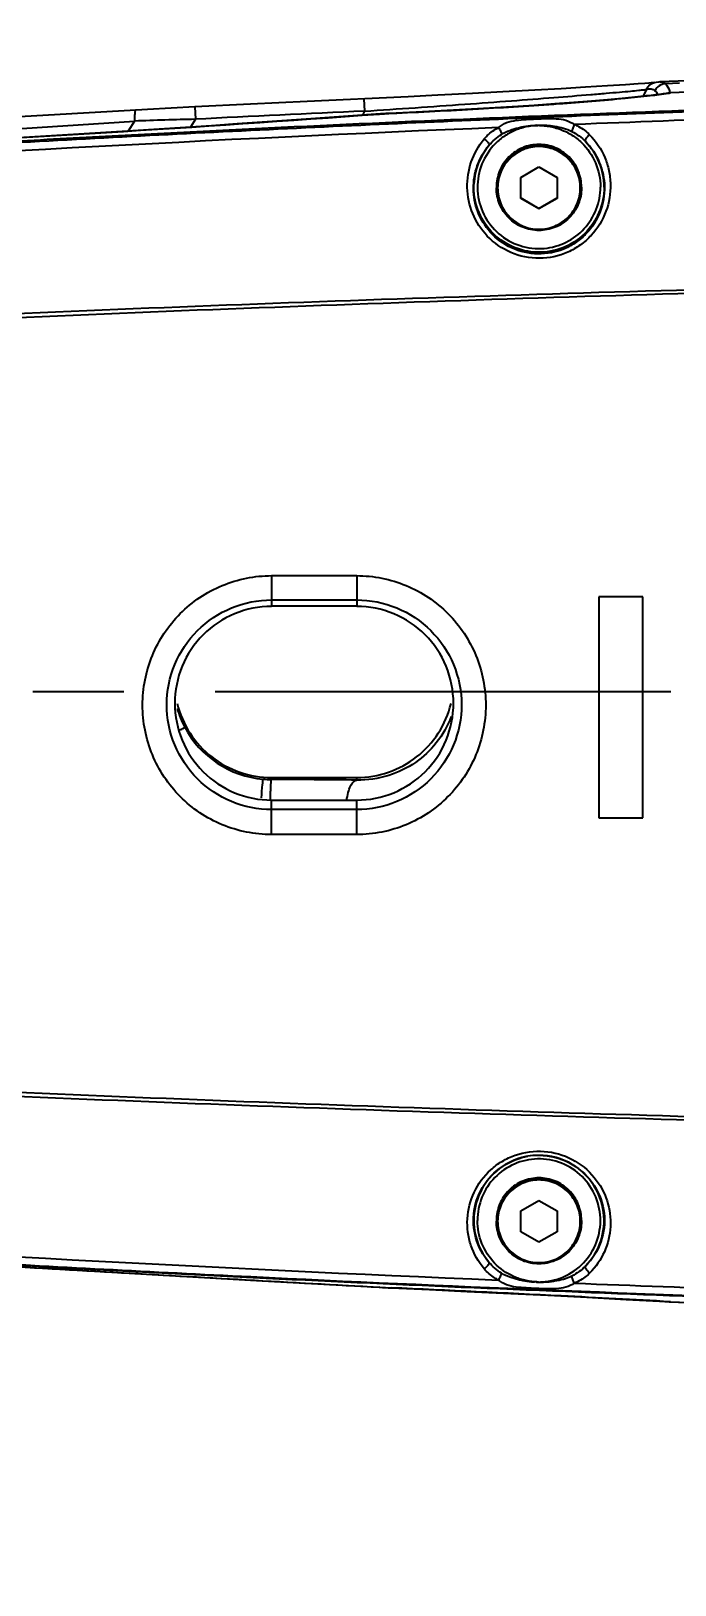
# Model space of a CAD drawing. Header units: millimetres. Extents: x 5828 to 6704, y 123 to 421.
# Drawn here: x 6380.31 to 6382.96, y 271.7 to 278.09 of the extents above; entities that cross this region are included whole.
import ezdxf

# ---------------------------------------------------------------- set-up
doc = ezdxf.new("R2010")
doc.units = ezdxf.units.MM
doc.linetypes.add('CENTER', pattern=[0.6, 0.375, -0.075, 0.075, -0.075])
for name, color, linetype in [('中心线', 7, 'Continuous'), ('外形图', 7, 'Continuous'), ('尺寸标注', 7, 'Continuous')]:
    doc.layers.add(name, color=color, linetype=linetype)
doc.styles.add('微软雅黑', font='msyh.ttc', dxfattribs={"height": 1.5})
doc.dimstyles.new('尺寸标注_1_20比例', dxfattribs={"dimtxt": 1.5, "dimasz": 1.25, "dimexe": 0.5, "dimexo": 0.4, "dimgap": 0.5, "dimtad": 1, "dimdec": 1, "dimlfac": 20, "dimdsep": 46, "dimtxsty": '微软雅黑', "dimcen": 0.09, "dimadec": 0, "dimazin": 0, "dimtp": 0.01, "dimtm": 0.01, "dimtfac": 1, "dimtdec": 1, "dimtofl": 0, "dimtmove": 0, "dimatfit": 3, "dimfxl": 1, "dimtolj": 1, "dimarcsym": 0})

# ---------------------------------------------------------------- blocks, each defined once
blk = doc.blocks.new('*D1082')
at = {"layer": 'Defpoints', "color": 0}
for p in [(6409.4545, 284.8229), (6409.4545, 280.4069), (6378.7066, 275.3693)]:
    blk.add_point(p, dxfattribs=at)
at = {"layer": '尺寸标注', "color": 0, "lineweight": -2}
for p, q in [((6378.7066, 275.7693), (6378.7066, 285.3229)), ((6409.4545, 280.8069), (6409.4545, 285.3229)), ((6379.9566, 284.8229), (6408.2045, 284.8229))]:
    blk.add_line(p, q, dxfattribs=at)
at = {"layer": '尺寸标注', "color": 0}
for points in [[(6379.9566, 285.0312), (6379.9566, 284.6146), (6378.7066, 284.8229)], [(6408.2045, 284.6146), (6408.2045, 285.0312), (6409.4545, 284.8229)]]:
    blk.add_solid(points, dxfattribs=at)
at = {"layer": '尺寸标注', "color": 0, "insert": (6394.0805, 286.0945), "char_height": 1.5, "attachment_point": 5, "style": '微软雅黑'}
blk.add_mtext('\\A1;\\A1;{\\fAlibaba PuHuiTi 3.0 55 Regular|b0|i0|c134|p18;615}', dxfattribs=at)
blk = doc.blocks.new('*D1086')
at = {"layer": 'Defpoints', "color": 0}
for p in [(6374.8045, 277.1443), (6410.7045, 221.4555), (6410.7045, 217.572)]:
    blk.add_point(p, dxfattribs=at)
at = {"layer": '尺寸标注', "color": 0, "lineweight": -2}
for p, q in [((6374.8045, 276.7443), (6374.8045, 217.072)), ((6410.7045, 221.0555), (6410.7045, 217.072)), ((6376.0545, 217.572), (6409.4545, 217.572))]:
    blk.add_line(p, q, dxfattribs=at)
at = {"layer": '尺寸标注', "color": 0}
for points in [[(6376.0545, 217.7803), (6376.0545, 217.3636), (6374.8045, 217.572)], [(6409.4545, 217.3636), (6409.4545, 217.7803), (6410.7045, 217.572)]]:
    blk.add_solid(points, dxfattribs=at)
at = {"layer": '尺寸标注', "color": 0, "insert": (6392.7545, 218.8436), "char_height": 1.5, "attachment_point": 5, "style": '微软雅黑'}
blk.add_mtext('\\A1;\\A1;{\\fAlibaba PuHuiTi 3.0 55 Regular|b0|i0|c134|p18;718}', dxfattribs=at)

msp = doc.modelspace()

# ---------------------------------------------------------------- linework, layer by layer
at = {"layer": '中心线', "linetype": 'CENTER', "ltscale": 5}
msp.add_line((6415.9466, 275.3693), (6373.1881, 275.3693), dxfattribs=at)
at = {"layer": '外形图', "linetype": 'ByBlock'}
for p, q in [((6383.0162, 277.8812), (6382.902, 277.877)), ((6381.8667, 277.8163), (6381.4506, 277.797)), ((6381.9882, 277.8222), (6381.8667, 277.8163)), ((6382.1314, 277.8294), (6381.9882, 277.8222)), ((6382.2559, 277.8359), (6382.1314, 277.8294)), ((6382.3881, 277.843), (6382.2559, 277.8359)), ((6382.4955, 277.849), (6382.3881, 277.843)), ((6382.5956, 277.8548), (6382.4955, 277.849)), ((6382.6861, 277.8603), (6382.5956, 277.8548)), ((6382.7612, 277.8651), (6382.6861, 277.8603)), ((6382.7995, 277.8143), (6382.7467, 277.8091)), ((6382.8125, 277.8685), (6382.7612, 277.8651)), ((6382.8399, 277.8705), (6382.8125, 277.8685)), ((6382.8466, 277.8466), (6382.8328, 277.8178)), ((6382.8567, 277.8718), (6382.8399, 277.8705)), ((6382.8667, 277.8726), (6382.8567, 277.8718)), ((6382.8724, 277.8731), (6382.8667, 277.8726)), ((6382.8754, 277.8734), (6382.8724, 277.8731)), ((6382.8778, 277.8736), (6382.8754, 277.8734)), ((6382.8796, 277.8738), (6382.8778, 277.8736)), ((6382.8821, 277.8741), (6382.8796, 277.8738)), ((6382.9823, 277.8715), (6382.9251, 277.8694)), ((6382.9433, 277.8318), (6382.9458, 277.8322)), ((6380.7939, 277.7641), (6379.4866, 277.6896)), ((6380.8913, 277.7694), (6380.7939, 277.7641)), ((6380.9884, 277.7744), (6380.8913, 277.7694)), ((6380.9884, 277.7744), (6380.9909, 277.7236)), ((6381.6868, 277.757), (6381.6787, 277.7401)), ((6381.6845, 277.8078), (6381.6868, 277.757)), ((6381.8991, 277.7528), (6381.7896, 277.7476)), ((6382.0018, 277.7579), (6381.8991, 277.7528)), ((6382.1025, 277.7634), (6382.0018, 277.7579)), ((6382.2005, 277.769), (6382.1025, 277.7634)), ((6382.2947, 277.7748), (6382.2005, 277.769)), ((6382.3845, 277.7807), (6382.2947, 277.7748)), ((6382.4692, 277.7865), (6382.3845, 277.7807)), ((6382.5481, 277.7924), (6382.4692, 277.7865)), ((6382.6208, 277.7981), (6382.5481, 277.7924)), ((6382.6871, 277.8037), (6382.6208, 277.7981)), ((6382.7467, 277.8091), (6382.6871, 277.8037)), ((6379.4983, 277.6333), (6380.7406, 277.7162)), ((6380.7406, 277.7162), (6380.7148, 277.675)), ((6380.9909, 277.7236), (6380.9707, 277.6913)), ((6381.7528, 277.7455), (6381.5621, 277.7316)), ((6381.7468, 277.7451), (6381.7482, 277.7451)), ((6381.7468, 277.745), (6381.7482, 277.7451)), ((6381.7597, 277.7459), (6381.7528, 277.7455)), ((6381.7743, 277.7468), (6381.7597, 277.7459)), ((6381.7896, 277.7476), (6381.7743, 277.7468)), ((6382.33, 277.4842), (6382.4045, 277.5272)), ((6382.4045, 277.5272), (6382.479, 277.4842)), ((6382.2295, 277.4447), (6382.2295, 277.4413)), ((6382.33, 277.3982), (6382.33, 277.4842)), ((6382.479, 277.4842), (6382.479, 277.3982)), ((6382.5795, 277.4447), (6382.5795, 277.4413)), ((6382.33, 277.4), (6382.4045, 277.357)), ((6382.4045, 277.3552), (6382.33, 277.3982)), ((6382.4045, 277.357), (6382.479, 277.4)), ((6382.479, 277.3982), (6382.4045, 277.3552)), ((6382.4045, 277.3552), (6382.4045, 277.357)), ((6381.3045, 275.8468), (6381.3045, 275.7221)), ((6381.3045, 275.8468), (6381.6545, 275.8468)), ((6381.6545, 275.8468), (6381.6545, 275.7221)), ((6381.3045, 275.7469), (6381.6545, 275.7469)), ((6381.3045, 275.7221), (6381.6545, 275.7221)), ((6382.6509, 275.7599), (6382.6509, 274.8509)), ((6382.8314, 275.7599), (6382.6509, 275.7599)), ((6382.8314, 275.7597), (6382.6509, 275.7597)), ((6382.8314, 274.8509), (6382.8314, 275.7599)), ((6381.3045, 275.0085), (6381.3045, 275.0165)), ((6381.3045, 275.0165), (6381.6545, 275.0165)), ((6381.6545, 275.0061), (6381.6545, 275.0165)), ((6381.3045, 274.7821), (6381.3045, 274.9223)), ((6381.6545, 274.9223), (6381.3045, 274.9223)), ((6381.6545, 274.8851), (6381.3045, 274.8851)), ((6381.6545, 274.7821), (6381.6545, 274.9223)), ((6382.6509, 274.8509), (6382.8314, 274.8509)), ((6381.6545, 274.7821), (6381.3045, 274.7821)), ((6382.541, 273.4257), (6382.5413, 273.4255)), ((6382.33, 273.2348), (6382.4045, 273.2778)), ((6382.4045, 273.2778), (6382.479, 273.2348)), ((6382.33, 273.1489), (6382.33, 273.2348)), ((6382.479, 273.2348), (6382.479, 273.1489)), ((6382.2295, 273.1953), (6382.2295, 273.1919)), ((6382.33, 273.1506), (6382.4045, 273.1076)), ((6382.4045, 273.1059), (6382.33, 273.1489)), ((6382.4045, 273.1076), (6382.479, 273.1506)), ((6382.479, 273.1489), (6382.4045, 273.1059)), ((6382.5795, 273.1953), (6382.5795, 273.1919)), ((6382.4045, 273.1059), (6382.4045, 273.1076)), ((6380.0596, 273.0163), (6381.266, 272.9477)), ((6381.266, 272.9477), (6381.7482, 272.9207)), ((6381.7482, 272.9207), (6381.7477, 272.9207)), ((6381.7477, 272.9207), (6381.7482, 272.9207)), ((6381.7482, 272.9207), (6381.7967, 272.9183)), ((6381.7967, 272.9183), (6381.9543, 272.9111)), ((6381.9543, 272.9111), (6382.1098, 272.9038)), ((6382.1098, 272.9038), (6382.2585, 272.8967)), ((6382.2585, 272.8967), (6382.4411, 272.8876)), ((6382.4411, 272.8876), (6382.601, 272.8795)), ((6382.601, 272.8795), (6382.7637, 272.871)), ((6382.7637, 272.871), (6382.9006, 272.8636)), ((6382.9006, 272.8636), (6382.9446, 272.8611)), ((6382.9277, 272.8621), (6382.94, 272.8603)), ((6382.9432, 272.8612), (6382.94, 272.8603)), ((6382.9422, 272.8612), (6382.9432, 272.8612)), ((6382.9432, 272.8612), (6382.9446, 272.8611)), ((6382.9458, 272.8611), (6382.9446, 272.8611))]:
    msp.add_line(p, q, dxfattribs=at)
for points in [[(6382.902, 277.877), (6382.8959, 277.8765), (6382.8874, 277.8753), (6382.8788, 277.8734)], [(6382.9367, 277.8312), (6382.9285, 277.8299), (6382.9155, 277.8279), (6382.9007, 277.8259), (6382.884, 277.8237), (6382.8656, 277.8215), (6382.8453, 277.8192), (6382.8233, 277.8168), (6382.7995, 277.8143)], [(6381.4506, 277.797), (6381.2179, 277.7858), (6380.9884, 277.7744)], [(6381.5621, 277.7316), (6381.4655, 277.7248), (6381.3666, 277.7179), (6381.2655, 277.7109), (6381.1624, 277.704), (6381.0574, 277.697), (6380.9507, 277.69), (6380.8424, 277.6831), (6380.7329, 277.6761), (6380.6222, 277.6692), (6380.5107, 277.6624), (6380.3984, 277.6557), (6380.2857, 277.649), (6380.1727, 277.6424), (6380.0597, 277.636), (6379.9469, 277.6297), (6379.8344, 277.6235), (6379.7227, 277.6175), (6379.6117, 277.6116)], [(6382.94, 272.8603), (6383.8604, 272.8285), (6384.8393, 272.7999), (6385.8608, 272.7753), (6386.9252, 272.7546), (6388.0322, 272.7378), (6389.182, 272.7247)]]:
    msp.add_lwpolyline(points, dxfattribs=at)
for centre, radius, start, end in [((6382.8917, 277.8251), 0.05, 104.98573, 154.45732), ((6382.927, 277.8194), 0.05, 92.16521, 154.41394), ((6382.9449, 277.7817), 0.0501, 91.77456, 99.30854), ((6382.8008, 278.6987), 0.8786, 278.91772, 279.33351), ((6388.1206, 136.3169), 141.5863, 92.60448, 92.886427), ((6387.7962, 142.881), 134.9228, 92.360827, 93.852917), ((6374.2093, 381.1577), 103.6871, 272.926459, 274.168798), ((6382.0714, 236.977), 40.7609, 91.51905, 91.87107), ((6382.4046, 277.4444), 0.2679, 0.0007, 44.48075), ((6382.4044, 277.4444), 0.2679, 140.13829, 177.34889), ((6381.3089, 275.415), 0.4091, 196.18874, 207.91977), ((6381.3045, 275.4125), 0.404, 207.90995, 264.969), ((6381.3053, 275.4216), 0.4131, 264.96863, 269.89088), ((6381.2694, 245.4127), 29.5958, 89.25439, 89.93199), ((6382.4044, 273.1951), 0.2679, 120.84996, 219.8618), ((6382.4045, 273.1919), 0.2712, 59.64616, 120.51438), ((6382.4045, 273.1951), 0.268, 90.65766, 99.88177), ((6382.4045, 273.195), 0.268, 86.1644, 89.42285), ((6382.4046, 273.1951), 0.2679, 315.51926, 59.31106), ((6387.7993, 407.837), 135.0013, 266.148029, 267.63925), ((6381.9931, 277.3488), 4.4349, 266.83445, 267.46198)]:
    msp.add_arc(centre, radius, start, end, dxfattribs=at)
for points in [[(6390.3664, 277.9775), (6387.8916, 277.96), (6385.4164, 277.9243), (6382.9432, 277.8321)], [(6382.1988, 277.6162), (6382.2135, 277.6338), (6382.2315, 277.649), (6382.251, 277.6613)], [(6382.5398, 277.673), (6382.5603, 277.6624), (6382.5795, 277.6486), (6382.5957, 277.6322)], [(6382.267, 273.4251), (6382.295, 273.4418), (6382.3265, 273.4535), (6382.3585, 273.4591)], [(6382.4224, 273.4624), (6382.4637, 273.4597), (6382.5054, 273.4468), (6382.541, 273.4257)], [(6382.251, 272.9785), (6382.2315, 272.9907), (6382.2135, 273.0058), (6382.1988, 273.0234)], [(6382.5957, 273.0073), (6382.5795, 272.991), (6382.5603, 272.9773), (6382.5398, 272.9668)], [(6382.9446, 272.8611), (6385.4173, 272.7689), (6387.892, 272.7332), (6390.3664, 272.7158)]]:
    msp.add_open_spline(points, degree=3, dxfattribs=at)
for points, knots in [([(6388.9515, 277.8902), (6388.3799, 277.8842), (6387.2366, 277.8696), (6385.8077, 277.8421), (6384.6647, 277.8132), (6383.8076, 277.7877), (6382.9506, 277.7581), (6382.0937, 277.7239), (6381.3799, 277.6913), (6380.8089, 277.6627), (6380.3807, 277.6398), (6379.9527, 277.6156), (6379.5247, 277.59), (6379.1681, 277.5672), (6378.8829, 277.5486), (6378.6691, 277.5334), (6378.455, 277.5205), (6378.2431, 277.4857), (6378.0356, 277.4309), (6377.8344, 277.3562), (6377.6413, 277.2623), (6377.3975, 277.1129), (6377.1216, 276.8829), (6376.8503, 276.5482), (6376.582, 276.0426), (6376.4387, 275.3268), (6376.5791, 274.6104), (6376.8454, 274.1037), (6377.1153, 273.7679), (6377.3903, 273.5367), (6377.6335, 273.3864), (6377.8261, 273.2917), (6378.027, 273.2162), (6378.2343, 273.1606), (6378.4461, 273.1248), (6378.6601, 273.1114), (6378.874, 273.0965), (6379.1592, 273.0778), (6379.5158, 273.055), (6379.9438, 273.0293), (6380.3718, 273.0051), (6380.8, 272.9822), (6381.3709, 272.9535), (6382.0848, 272.9209), (6382.9416, 272.8867), (6383.7986, 272.857), (6384.6558, 272.8314), (6385.7988, 272.8025), (6387.2277, 272.775), (6388.371, 272.7603), (6388.9426, 272.7543)], [0, 0, 0, 0, 0.062536, 0.125072, 0.15634, 0.187608, 0.218876, 0.250144, 0.281412, 0.297046, 0.31268, 0.328314, 0.343948, 0.359582, 0.367399, 0.375216, 0.383032, 0.390847, 0.398661, 0.406475, 0.414289, 0.422103, 0.437713, 0.453322, 0.46893, 0.5, 0.53107, 0.546679, 0.562288, 0.577897, 0.585711, 0.593525, 0.601339, 0.609153, 0.616968, 0.624784, 0.632601, 0.640418, 0.656052, 0.671686, 0.68732, 0.702954, 0.718588, 0.749856, 0.781124, 0.812392, 0.84366, 0.874928, 0.937464, 1, 1, 1, 1]), ([(6388.3979, 277.8791), (6388.1965, 277.8756), (6387.7934, 277.8702), (6386.9871, 277.8581), (6385.9791, 277.8395), (6384.7696, 277.8106), (6383.5604, 277.7742), (6382.3514, 277.7294), (6381.1428, 277.675), (6379.9348, 277.61), (6379.1298, 277.5595), (6378.7275, 277.5317)], [0, 0, 0, 0, 0.062464, 0.124966, 0.249971, 0.374976, 0.499981, 0.624986, 0.74999, 0.874995, 1, 1, 1, 1]), ([(6382.902, 277.877), (6382.9062, 277.8771), (6382.9146, 277.8762), (6382.922, 277.872), (6382.9251, 277.8694)], [0, 0, 0, 0, 0.512219, 1, 1, 1, 1]), ([(6381.6868, 277.757), (6381.7564, 277.7616), (6381.8938, 277.7709), (6382.0953, 277.7851), (6382.2856, 277.7991), (6382.4583, 277.8123), (6382.5883, 277.8227), (6382.6782, 277.8302), (6382.7328, 277.8349), (6382.7773, 277.839), (6382.811, 277.842), (6382.8327, 277.8448), (6382.8435, 277.8457), (6382.8466, 277.8466)], [0, 0, 0, 0, 0.179872, 0.355101, 0.520869, 0.671854, 0.801994, 0.857148, 0.904512, 0.943215, 0.972451, 0.991539, 1, 1, 1, 1]), ([(6381.7967, 277.7479), (6381.9163, 277.7533), (6382.1462, 277.765), (6382.467, 277.7855), (6382.7025, 277.8042), (6382.8527, 277.8195), (6382.9121, 277.8269), (6382.937, 277.8308)], [0, 0, 0, 0, 0.313996, 0.603955, 0.84307, 0.933843, 1, 1, 1, 1]), ([(6388.402, 277.8453), (6388.1582, 277.8411), (6387.6705, 277.8344), (6386.939, 277.823), (6386.2073, 277.8095), (6385.2318, 277.7883), (6384.0126, 277.7555), (6383.0375, 277.7213), (6382.55, 277.7019)], [0, 0, 0, 0, 0.124947, 0.249954, 0.374962, 0.49997, 0.749985, 1, 1, 1, 1]), ([(6382.8466, 277.8466), (6382.853, 277.8483), (6382.8656, 277.85), (6382.8775, 277.8447), (6382.8819, 277.841)], [0, 0, 0, 0, 0.535716, 1, 1, 1, 1]), ([(6382.8819, 277.841), (6382.883, 277.8401), (6382.8877, 277.8355), (6382.8911, 277.8299), (6382.8933, 277.8253)], [0, 0, 0, 0, 0.230604, 1, 1, 1, 1]), ([(6382.9251, 277.8694), (6382.9273, 277.8675), (6382.9368, 277.857), (6382.941, 277.843), (6382.9432, 277.8321)], [0, 0, 0, 0, 0.208183, 1, 1, 1, 1]), ([(6382.9432, 277.8321), (6382.9436, 277.8321), (6382.9448, 277.8321), (6382.9438, 277.832), (6382.9435, 277.8319), (6382.9433, 277.8318)], [0, 0, 0, 0, 0.505886, 0.719723, 1, 1, 1, 1]), ([(6380.7465, 277.7615), (6380.745, 277.7614), (6380.7426, 277.7558), (6380.7412, 277.7471), (6380.7402, 277.7326), (6380.7403, 277.7221), (6380.7406, 277.7162)], [0, 0, 0, 0, 0.097403, 0.310138, 0.6238, 1, 1, 1, 1]), ([(6381.7482, 277.7451), (6381.7521, 277.7453), (6381.7682, 277.7465), (6381.7844, 277.7473), (6381.7967, 277.7479)], [0, 0, 0, 0, 0.237428, 1, 1, 1, 1]), ([(6382.394, 277.6989), (6382.3898, 277.6987), (6382.3817, 277.696), (6382.369, 277.6955), (6382.3567, 277.6931), (6382.3402, 277.6897), (6382.3201, 277.6836), (6382.289, 277.6709), (6382.2528, 277.6492), (6382.203, 277.604), (6382.1591, 277.5301), (6382.1452, 277.4283), (6382.1719, 277.3291), (6382.235, 277.2479), (6382.3244, 277.1975), (6382.3928, 277.1898), (6382.4261, 277.1926)], [0, 0, 0, 0, 0.015705, 0.031411, 0.047117, 0.062821, 0.094222, 0.125621, 0.188345, 0.251068, 0.375887, 0.500702, 0.625517, 0.750338, 0.875167, 1, 1, 1, 1]), ([(6382.1791, 277.6426), (6382.1831, 277.6474), (6382.2004, 277.6658), (6382.2216, 277.6804), (6382.2384, 277.6893)], [0, 0, 0, 0, 0.247196, 1, 1, 1, 1]), ([(6382.2384, 277.6893), (6382.2481, 277.6979), (6382.2712, 277.7119), (6382.3108, 277.72), (6382.3516, 277.7232), (6382.3931, 277.725), (6382.4345, 277.7265), (6382.4754, 277.7267), (6382.5156, 277.7218), (6382.5397, 277.7097), (6382.55, 277.7019)], [0, 0, 0, 0, 0.120312, 0.243732, 0.371488, 0.500053, 0.628614, 0.756352, 0.879728, 1, 1, 1, 1]), ([(6382.2384, 277.6893), (6382.2415, 277.6845), (6382.2462, 277.6754), (6382.2501, 277.6658), (6382.251, 277.6613)], [0, 0, 0, 0, 0.553254, 1, 1, 1, 1]), ([(6382.251, 277.6613), (6382.2719, 277.6745), (6382.3019, 277.6852), (6382.3383, 277.6928), (6382.3537, 277.6955), (6382.3661, 277.6967), (6382.3753, 277.6981), (6382.3847, 277.6985), (6382.3909, 277.6973), (6382.394, 277.6974)], [0, 0, 0, 0, 0.498279, 0.62368, 0.74913, 0.811799, 0.874731, 0.937258, 1, 1, 1, 1]), ([(6382.394, 277.6974), (6382.3972, 277.6976), (6382.4032, 277.6993), (6382.4127, 277.6997), (6382.422, 277.699), (6382.4345, 277.6988), (6382.4501, 277.6974), (6382.4871, 277.6928), (6382.5178, 277.6845), (6382.5398, 277.673)], [0, 0, 0, 0, 0.062745, 0.125275, 0.188209, 0.250882, 0.376337, 0.501741, 1, 1, 1, 1]), ([(6382.394, 277.6989), (6382.3982, 277.6991), (6382.4067, 277.6974), (6382.4194, 277.6973), (6382.4321, 277.6963), (6382.449, 277.6939), (6382.4698, 277.6895), (6382.5022, 277.6791), (6382.5404, 277.6601), (6382.5941, 277.6182), (6382.6437, 277.5467), (6382.6575, 277.4785), (6382.6575, 277.4447)], [0, 0, 0, 0, 0.031363, 0.062735, 0.094095, 0.125474, 0.188191, 0.25091, 0.376188, 0.501465, 0.750738, 1, 1, 1, 1]), ([(6382.55, 277.7019), (6382.5474, 277.6969), (6382.5434, 277.6875), (6382.5403, 277.6776), (6382.5398, 277.673)], [0, 0, 0, 0, 0.553271, 1, 1, 1, 1]), ([(6382.55, 277.7019), (6382.556, 277.6994), (6382.5788, 277.6885), (6382.5999, 277.6735), (6382.6131, 277.66)], [0, 0, 0, 0, 0.25376, 1, 1, 1, 1]), ([(6382.1921, 277.2431), (6382.1667, 277.2699), (6382.1259, 277.3329), (6382.1033, 277.4417), (6382.1199, 277.5506), (6382.1561, 277.6149), (6382.1791, 277.6426)], [0, 0, 0, 0, 0.254865, 0.504336, 0.75119, 1, 1, 1, 1]), ([(6382.1791, 277.6426), (6382.1851, 277.6384), (6382.1927, 277.6313), (6382.199, 277.6222), (6382.1997, 277.6173), (6382.1988, 277.6162)], [0, 0, 0, 0, 0.640364, 0.870134, 1, 1, 1, 1]), ([(6382.6131, 277.66), (6382.6394, 277.6332), (6382.6714, 277.5848), (6382.6938, 277.5129), (6382.7027, 277.4377), (6382.6868, 277.3415), (6382.6352, 277.2573), (6382.5762, 277.2051), (6382.5068, 277.1651), (6382.4062, 277.1433), (6382.2862, 277.1677), (6382.2193, 277.2146), (6382.1921, 277.2431)], [0, 0, 0, 0, 0.121052, 0.181372, 0.241815, 0.363547, 0.488022, 0.551643, 0.61585, 0.744592, 0.873205, 1, 1, 1, 1]), ([(6382.5957, 277.6322), (6382.6199, 277.6077), (6382.6493, 277.5634), (6382.6698, 277.4974), (6382.6777, 277.4286), (6382.6624, 277.3402), (6382.6138, 277.2632), (6382.5585, 277.216), (6382.4935, 277.1801), (6382.3998, 277.1619), (6382.2893, 277.1872), (6382.2285, 277.2323), (6382.2043, 277.2594)], [0, 0, 0, 0, 0.120357, 0.180245, 0.240282, 0.361452, 0.485916, 0.549754, 0.614287, 0.74382, 0.87308, 1, 1, 1, 1]), ([(6382.6131, 277.66), (6382.6075, 277.6554), (6382.6006, 277.6477), (6382.595, 277.6381), (6382.5947, 277.6332), (6382.5957, 277.6322)], [0, 0, 0, 0, 0.640646, 0.87027, 1, 1, 1, 1]), ([(6382.2043, 277.2594), (6382.1823, 277.2839), (6382.1476, 277.341), (6382.1294, 277.4381), (6382.1456, 277.5347), (6382.1781, 277.5916), (6382.1988, 277.6162)], [0, 0, 0, 0, 0.255409, 0.504656, 0.751112, 1, 1, 1, 1]), ([(6382.4045, 277.6197), (6382.3817, 277.6197), (6382.3357, 277.6106), (6382.2775, 277.5716), (6382.2386, 277.5135), (6382.2295, 277.4675), (6382.2295, 277.4447)], [0, 0, 0, 0, 0.250018, 0.500025, 0.750018, 1, 1, 1, 1]), ([(6382.4045, 277.6163), (6382.3817, 277.6163), (6382.3357, 277.6072), (6382.2775, 277.5682), (6382.2386, 277.5101), (6382.2295, 277.464), (6382.2295, 277.4413)], [0, 0, 0, 0, 0.250018, 0.500025, 0.750018, 1, 1, 1, 1]), ([(6382.4045, 277.6112), (6382.3824, 277.6112), (6382.3377, 277.6023), (6382.2812, 277.5645), (6382.2433, 277.5079), (6382.2301, 277.4412), (6382.2433, 277.3745), (6382.2812, 277.3179), (6382.3377, 277.2801), (6382.3824, 277.2712), (6382.4045, 277.2712)], [0, 0, 0, 0, 0.125009, 0.250012, 0.375009, 0.5, 0.624991, 0.749988, 0.874991, 1, 1, 1, 1]), ([(6382.5795, 277.4447), (6382.5795, 277.4675), (6382.5704, 277.5135), (6382.5314, 277.5716), (6382.4733, 277.6106), (6382.4273, 277.6197), (6382.4045, 277.6197)], [0, 0, 0, 0, 0.249982, 0.499975, 0.749982, 1, 1, 1, 1]), ([(6382.5795, 277.4413), (6382.5795, 277.464), (6382.5704, 277.5101), (6382.5314, 277.5682), (6382.4733, 277.6072), (6382.4273, 277.6163), (6382.4045, 277.6163)], [0, 0, 0, 0, 0.249982, 0.499975, 0.749982, 1, 1, 1, 1]), ([(6382.4045, 277.2712), (6382.4266, 277.2712), (6382.4713, 277.2801), (6382.5278, 277.3179), (6382.5656, 277.3745), (6382.5789, 277.4412), (6382.5656, 277.5079), (6382.5278, 277.5645), (6382.4713, 277.6023), (6382.4266, 277.6112), (6382.4045, 277.6112)], [0, 0, 0, 0, 0.125009, 0.250012, 0.375009, 0.5, 0.624991, 0.749988, 0.874991, 1, 1, 1, 1]), ([(6382.6725, 277.4444), (6382.6725, 277.4091), (6382.6581, 277.3376), (6382.5968, 277.2477), (6382.5054, 277.1884), (6382.3981, 277.1694), (6382.2919, 277.1934), (6382.2033, 277.2568), (6382.1462, 277.3494), (6382.1351, 277.4215), (6382.1368, 277.4568)], [0, 0, 0, 0, 0.124991, 0.249988, 0.374992, 0.500001, 0.62501, 0.750013, 0.875009, 1, 1, 1, 1]), ([(6382.4045, 277.2663), (6382.3817, 277.2663), (6382.3357, 277.2754), (6382.2775, 277.3144), (6382.2386, 277.3725), (6382.2295, 277.4185), (6382.2295, 277.4413)], [0, 0, 0, 0, 0.250017, 0.500024, 0.750017, 1, 1, 1, 1]), ([(6382.5795, 277.4413), (6382.5795, 277.4185), (6382.5704, 277.3725), (6382.5314, 277.3144), (6382.4733, 277.2754), (6382.4273, 277.2663), (6382.4045, 277.2663)], [0, 0, 0, 0, 0.249983, 0.499976, 0.749983, 1, 1, 1, 1]), ([(6382.4261, 277.1926), (6382.4571, 277.1953), (6382.5188, 277.2124), (6382.5952, 277.2697), (6382.6457, 277.3507), (6382.6575, 277.4136), (6382.6575, 277.4447)], [0, 0, 0, 0, 0.250018, 0.500024, 0.750017, 1, 1, 1, 1]), ([(6380.2244, 276.9238), (6380.9054, 276.9529), (6382.2678, 277.0037), (6384.3122, 277.0583), (6386.0162, 277.086), (6387.3795, 277.0977), (6388.0612, 277.0996), (6388.402, 277.1007)], [0, 0, 0, 0, 0.25, 0.499999, 0.749999, 0.875, 1, 1, 1, 1]), ([(6380.2327, 276.9076), (6380.9131, 276.937), (6382.2741, 276.9888), (6383.9759, 277.0358), (6385.3377, 277.0624), (6386.3591, 277.0768), (6387.3805, 277.0858), (6388.0615, 277.0884), (6388.402, 277.0878)], [0, 0, 0, 0, 0.25, 0.499999, 0.624999, 0.75, 0.875, 1, 1, 1, 1]), ([(6380.7735, 275.3143), (6380.7735, 275.3835), (6380.801, 275.5233), (6380.919, 275.7003), (6381.0955, 275.819), (6381.2353, 275.8468), (6381.3045, 275.8468)], [0, 0, 0, 0, 0.249996, 0.500002, 0.750003, 1, 1, 1, 1]), ([(6381.6545, 275.8468), (6381.7236, 275.8468), (6381.8635, 275.819), (6382.04, 275.7003), (6382.1579, 275.5233), (6382.1855, 275.3835), (6382.1855, 275.3143)], [0, 0, 0, 0, 0.249997, 0.499997, 0.750003, 1, 1, 1, 1]), ([(6380.8731, 275.3159), (6380.8731, 275.372), (6380.8956, 275.4854), (6380.9917, 275.6286), (6381.135, 275.7245), (6381.2484, 275.7469), (6381.3045, 275.7469)], [0, 0, 0, 0, 0.24998, 0.499983, 0.749991, 1, 1, 1, 1]), ([(6381.3045, 275.7204), (6381.2527, 275.7204), (6381.148, 275.6996), (6381.0156, 275.6111), (6380.927, 275.4785), (6380.8959, 275.3222), (6380.927, 275.1659), (6381.0156, 275.0333), (6381.148, 274.9448), (6381.2527, 274.924), (6381.3045, 274.924)], [0, 0, 0, 0, 0.124974, 0.250042, 0.375013, 0.5, 0.624987, 0.749958, 0.875026, 1, 1, 1, 1]), ([(6381.6545, 275.7469), (6381.7106, 275.7469), (6381.824, 275.7245), (6381.9673, 275.6286), (6382.0634, 275.4854), (6382.0859, 275.372), (6382.0859, 275.3159)], [0, 0, 0, 0, 0.250009, 0.500017, 0.75002, 1, 1, 1, 1]), ([(6381.6545, 274.924), (6381.7063, 274.924), (6381.811, 274.9448), (6381.9434, 275.0333), (6382.0319, 275.1659), (6382.0631, 275.3222), (6382.0319, 275.4785), (6381.9434, 275.6111), (6381.811, 275.6996), (6381.7063, 275.7204), (6381.6545, 275.7204)], [0, 0, 0, 0, 0.124974, 0.250042, 0.375013, 0.5, 0.624987, 0.749958, 0.875026, 1, 1, 1, 1]), ([(6380.9162, 275.3204), (6380.9268, 275.2776), (6380.9625, 275.195), (6381.0534, 275.0957), (6381.1716, 275.0313), (6381.2604, 275.0165), (6381.3045, 275.0165)], [0, 0, 0, 0, 0.249984, 0.499978, 0.749985, 1, 1, 1, 1]), ([(6381.6545, 275.0165), (6381.6986, 275.0165), (6381.7874, 275.0313), (6381.9056, 275.0957), (6381.9965, 275.195), (6382.0322, 275.2776), (6382.0428, 275.3204)], [0, 0, 0, 0, 0.250015, 0.500022, 0.750016, 1, 1, 1, 1]), ([(6381.3045, 274.7821), (6381.2353, 274.7821), (6381.0955, 274.8098), (6380.919, 274.9285), (6380.801, 275.1054), (6380.7735, 275.2452), (6380.7735, 275.3143)], [0, 0, 0, 0, 0.250025, 0.50002, 0.749999, 1, 1, 1, 1]), ([(6381.3045, 274.8851), (6381.2484, 274.8851), (6381.135, 274.9075), (6380.9917, 275.0033), (6380.8956, 275.1465), (6380.8731, 275.2599), (6380.8731, 275.3159)], [0, 0, 0, 0, 0.250045, 0.500045, 0.750014, 1, 1, 1, 1]), ([(6382.0859, 275.3159), (6382.0859, 275.2599), (6382.0634, 275.1465), (6381.9673, 275.0033), (6381.8239, 274.9075), (6381.7106, 274.8851), (6381.6545, 274.8851)], [0, 0, 0, 0, 0.249986, 0.499955, 0.749955, 1, 1, 1, 1]), ([(6382.1855, 275.3143), (6382.1855, 275.2452), (6382.158, 275.1054), (6382.04, 274.9285), (6381.8635, 274.8098), (6381.7236, 274.7821), (6381.6545, 274.7821)], [0, 0, 0, 0, 0.25, 0.49998, 0.749974, 1, 1, 1, 1]), ([(6382.0428, 275.2673), (6382.0285, 275.2284), (6381.9881, 275.1569), (6381.8984, 275.0732), (6381.7852, 275.0177), (6381.6991, 275.0053), (6381.6545, 275.0061)], [0, 0, 0, 0, 0.250073, 0.485764, 0.730798, 1, 1, 1, 1]), ([(6380.927, 275.2114), (6380.9299, 275.213), (6380.9348, 275.2158), (6380.9413, 275.2193), (6380.945, 275.2219), (6380.9472, 275.2229), (6380.9475, 275.2235)], [0, 0, 0, 0, 0.414158, 0.722996, 0.919616, 1, 1, 1, 1]), ([(6381.2625, 274.9336), (6381.2641, 274.9518), (6381.266, 274.9773), (6381.2687, 275.0028), (6381.269, 275.0101)], [0, 0, 0, 0, 0.711887, 1, 1, 1, 1]), ([(6381.2997, 274.9251), (6381.2999, 274.9361), (6381.3002, 274.9518), (6381.3009, 274.9715), (6381.3015, 274.9836), (6381.3022, 274.9934), (6381.3028, 275.0009), (6381.3036, 275.0055), (6381.3039, 275.0081), (6381.3045, 275.0085)], [0, 0, 0, 0, 0.393452, 0.562528, 0.708005, 0.82666, 0.9159, 0.973879, 1, 1, 1, 1]), ([(6381.6134, 274.9223), (6381.6149, 274.9334), (6381.6187, 274.9538), (6381.6278, 274.98), (6381.6387, 274.9985), (6381.6496, 275.0056), (6381.6545, 275.0061)], [0, 0, 0, 0, 0.34546, 0.633601, 0.84934, 1, 1, 1, 1]), ([(6388.402, 273.5428), (6388.0615, 273.5422), (6387.3805, 273.5449), (6386.3591, 273.5538), (6385.3377, 273.5682), (6383.9759, 273.5947), (6382.2741, 273.6416), (6380.9131, 273.6933), (6380.2327, 273.7227)], [0, 0, 0, 0, 0.125, 0.250001, 0.375001, 0.500001, 0.750001, 1, 1, 1, 1]), ([(6388.402, 273.53), (6388.0612, 273.5311), (6387.3795, 273.533), (6386.0162, 273.5446), (6384.3122, 273.5723), (6382.2678, 273.6268), (6380.9054, 273.6776), (6380.2244, 273.7065)], [0, 0, 0, 0, 0.125001, 0.250001, 0.500001, 0.750001, 1, 1, 1, 1]), ([(6382.1791, 272.9962), (6382.1552, 273.0245), (6382.1271, 273.0745), (6382.1105, 273.1469), (6382.1077, 273.2214), (6382.1313, 273.315), (6382.1895, 273.3936), (6382.2523, 273.4403), (6382.3247, 273.4742), (6382.4266, 273.4878), (6382.5441, 273.4543), (6382.6073, 273.4027), (6382.6321, 273.3724)], [0, 0, 0, 0, 0.120433, 0.180279, 0.240222, 0.361146, 0.485438, 0.549243, 0.613786, 0.74344, 0.872865, 1, 1, 1, 1]), ([(6382.1988, 273.0234), (6382.1742, 273.0521), (6382.1371, 273.1209), (6382.13, 273.2379), (6382.1731, 273.3493), (6382.2324, 273.4052), (6382.2668, 273.4255)], [0, 0, 0, 0, 0.246273, 0.490367, 0.740358, 1, 1, 1, 1]), ([(6382.3982, 273.4482), (6382.3658, 273.4474), (6382.3007, 273.4331), (6382.2188, 273.3764), (6382.1642, 273.2932), (6382.1515, 273.2277), (6382.1515, 273.1953)], [0, 0, 0, 0, 0.250018, 0.500025, 0.750017, 1, 1, 1, 1]), ([(6382.3938, 272.9417), (6382.398, 272.9416), (6382.4065, 272.9424), (6382.4191, 272.9428), (6382.4318, 272.9437), (6382.4569, 272.9472), (6382.5102, 272.961), (6382.5835, 273.007), (6382.6428, 273.0918), (6382.6644, 273.1931), (6382.6446, 273.2947), (6382.5867, 273.3805), (6382.5001, 273.437), (6382.4318, 273.4491), (6382.3982, 273.4482)], [0, 0, 0, 0, 0.015714, 0.031439, 0.047149, 0.062873, 0.125644, 0.250557, 0.375463, 0.500363, 0.625264, 0.750169, 0.875082, 1, 1, 1, 1]), ([(6382.5415, 273.4259), (6382.5777, 273.4047), (6382.6397, 273.3453), (6382.6815, 273.2268), (6382.6677, 273.1045), (6382.6238, 273.0353), (6382.5957, 273.0073)], [0, 0, 0, 0, 0.260124, 0.510493, 0.754356, 1, 1, 1, 1]), ([(6382.4045, 273.3703), (6382.3817, 273.3703), (6382.3357, 273.3612), (6382.2775, 273.3223), (6382.2386, 273.2641), (6382.2295, 273.2181), (6382.2295, 273.1953)], [0, 0, 0, 0, 0.250018, 0.500025, 0.750018, 1, 1, 1, 1]), ([(6382.4045, 273.3669), (6382.3817, 273.3669), (6382.3357, 273.3578), (6382.2775, 273.3189), (6382.2386, 273.2607), (6382.2295, 273.2147), (6382.2295, 273.1919)], [0, 0, 0, 0, 0.250018, 0.500025, 0.750018, 1, 1, 1, 1]), ([(6382.4045, 273.3618), (6382.3824, 273.3618), (6382.3377, 273.353), (6382.2812, 273.3152), (6382.2433, 273.2586), (6382.2301, 273.1919), (6382.2433, 273.1251), (6382.2812, 273.0685), (6382.3377, 273.0307), (6382.3824, 273.0219), (6382.4045, 273.0219)], [0, 0, 0, 0, 0.125009, 0.250012, 0.375009, 0.5, 0.624991, 0.749988, 0.874991, 1, 1, 1, 1]), ([(6382.5795, 273.1953), (6382.5795, 273.2181), (6382.5704, 273.2641), (6382.5314, 273.3223), (6382.4733, 273.3612), (6382.4273, 273.3703), (6382.4045, 273.3703)], [0, 0, 0, 0, 0.249982, 0.499975, 0.749982, 1, 1, 1, 1]), ([(6382.5795, 273.1919), (6382.5795, 273.2147), (6382.5704, 273.2607), (6382.5314, 273.3189), (6382.4733, 273.3578), (6382.4273, 273.3669), (6382.4045, 273.3669)], [0, 0, 0, 0, 0.249982, 0.499975, 0.749982, 1, 1, 1, 1]), ([(6382.4045, 273.0219), (6382.4266, 273.0219), (6382.4713, 273.0307), (6382.5278, 273.0685), (6382.5656, 273.1251), (6382.5789, 273.1919), (6382.5656, 273.2586), (6382.5278, 273.3152), (6382.4713, 273.353), (6382.4266, 273.3618), (6382.4045, 273.3618)], [0, 0, 0, 0, 0.125009, 0.250012, 0.375009, 0.5, 0.624991, 0.749988, 0.874991, 1, 1, 1, 1]), ([(6382.6321, 273.3724), (6382.6553, 273.3441), (6382.6909, 273.2789), (6382.7049, 273.1699), (6382.6795, 273.064), (6382.6383, 273.004), (6382.6131, 272.9787)], [0, 0, 0, 0, 0.25548, 0.504721, 0.751102, 1, 1, 1, 1]), ([(6382.3938, 272.9417), (6382.3898, 272.9419), (6382.3818, 272.9433), (6382.3698, 272.9448), (6382.3579, 272.9465), (6382.3343, 272.9517), (6382.2846, 272.9684), (6382.2173, 273.016), (6382.164, 273.0986), (6382.1515, 273.1633), (6382.1515, 273.1953)], [0, 0, 0, 0, 0.031388, 0.062804, 0.094185, 0.125595, 0.251006, 0.500683, 0.750347, 1, 1, 1, 1]), ([(6382.4045, 273.017), (6382.3817, 273.017), (6382.3357, 273.0261), (6382.2775, 273.065), (6382.2386, 273.1232), (6382.2295, 273.1692), (6382.2295, 273.1919)], [0, 0, 0, 0, 0.250017, 0.500024, 0.750017, 1, 1, 1, 1]), ([(6382.5795, 273.1919), (6382.5795, 273.1692), (6382.5704, 273.1232), (6382.5314, 273.065), (6382.4733, 273.0261), (6382.4273, 273.017), (6382.4045, 273.017)], [0, 0, 0, 0, 0.249983, 0.499976, 0.749983, 1, 1, 1, 1]), ([(6378.7275, 273.1095), (6379.1298, 273.0817), (6379.9348, 273.0312), (6381.5455, 272.9445), (6383.1573, 272.8792), (6384.7696, 272.8306), (6385.9791, 272.8018), (6387.1885, 272.7792), (6387.9949, 272.7686), (6388.3979, 272.7628)], [0, 0, 0, 0, 0.125005, 0.25001, 0.500019, 0.625024, 0.750029, 0.875035, 1, 1, 1, 1]), ([(6379.5026, 273.0481), (6379.886, 273.0261), (6380.6343, 272.9835), (6381.3827, 272.941), (6381.7477, 272.9207)], [0, 0, 0, 0, 0.512265, 1, 1, 1, 1]), ([(6382.1791, 272.9962), (6382.1852, 273.0003), (6382.1928, 273.0075), (6382.199, 273.0171), (6382.1997, 273.022), (6382.1988, 273.0234)], [0, 0, 0, 0, 0.629968, 0.862302, 1, 1, 1, 1]), ([(6382.2384, 272.9502), (6382.2328, 272.9532), (6382.211, 272.9656), (6382.1912, 272.9819), (6382.1791, 272.9962)], [0, 0, 0, 0, 0.254314, 1, 1, 1, 1]), ([(6382.2384, 272.9502), (6382.2415, 272.955), (6382.2463, 272.9642), (6382.2501, 272.9739), (6382.251, 272.9785)], [0, 0, 0, 0, 0.546979, 1, 1, 1, 1]), ([(6382.3938, 272.9426), (6382.3907, 272.9427), (6382.3845, 272.942), (6382.3751, 272.9418), (6382.3659, 272.9432), (6382.3535, 272.9448), (6382.3381, 272.9472), (6382.3018, 272.9549), (6382.2719, 272.9654), (6382.251, 272.9785)], [0, 0, 0, 0, 0.062769, 0.125373, 0.188272, 0.251092, 0.376521, 0.501978, 1, 1, 1, 1]), ([(6382.5398, 272.9668), (6382.5178, 272.9553), (6382.487, 272.9473), (6382.45, 272.9425), (6382.4344, 272.9414), (6382.4219, 272.9409), (6382.4125, 272.9402), (6382.4031, 272.9413), (6382.397, 272.9425), (6382.3938, 272.9426)], [0, 0, 0, 0, 0.498043, 0.623499, 0.748922, 0.811741, 0.874632, 0.937234, 1, 1, 1, 1]), ([(6382.55, 272.9375), (6382.5474, 272.9425), (6382.5433, 272.9521), (6382.5403, 272.9621), (6382.5398, 272.9668)], [0, 0, 0, 0, 0.546862, 1, 1, 1, 1]), ([(6382.6131, 272.9787), (6382.6088, 272.9743), (6382.5899, 272.9575), (6382.5676, 272.9449), (6382.55, 272.9375)], [0, 0, 0, 0, 0.24664, 1, 1, 1, 1]), ([(6382.6131, 272.9787), (6382.6074, 272.9833), (6382.6004, 272.9911), (6382.595, 273.0011), (6382.5947, 273.0061), (6382.5957, 273.0073)], [0, 0, 0, 0, 0.630169, 0.862556, 1, 1, 1, 1]), ([(6382.9446, 272.8611), (6382.7953, 272.8696), (6382.4127, 272.8895), (6382.03, 272.9078), (6381.7967, 272.9183)], [0, 0, 0, 0, 0.390557, 1, 1, 1, 1]), ([(6382.55, 272.9375), (6382.5397, 272.9299), (6382.5155, 272.9182), (6382.4754, 272.9137), (6382.4345, 272.914), (6382.3931, 272.9156), (6382.3516, 272.9174), (6382.3108, 272.9205), (6382.2713, 272.9281), (6382.2481, 272.9418), (6382.2384, 272.9502)], [0, 0, 0, 0, 0.119819, 0.243257, 0.37125, 0.500075, 0.628897, 0.75687, 0.880253, 1, 1, 1, 1]), ([(6382.55, 272.9375), (6383.0375, 272.9182), (6384.0126, 272.884), (6385.4757, 272.8446), (6386.6951, 272.8203), (6387.6705, 272.8051), (6388.1582, 272.7985), (6388.402, 272.7948)], [0, 0, 0, 0, 0.250015, 0.500031, 0.750047, 0.875055, 1, 1, 1, 1])]:
    msp.add_open_spline(points, degree=3, knots=knots, dxfattribs=at)

# ---------------------------------------------------------------- dimensions: what is measured, and where the dimension line sits
at = {"layer": '尺寸标注'}
for base, p1, p2, picture, middle in [((6409.4545, 284.8229), (6378.7066, 275.3693), (6409.4545, 280.4069), '*D1082', (6394.0805, 286.0945)), ((6410.7045, 217.572), (6374.8045, 277.1443), (6410.7045, 221.4555), '*D1086', (6392.7545, 218.8436))]:
    dim = msp.add_linear_dim(base=base, p1=p1, p2=p2, text='\\A1;{\\fAlibaba PuHuiTi 3.0 55 Regular|b0|i0|c134|p18;<>}', dimstyle='尺寸标注_1_20比例', dxfattribs=at)
    dim.commit()
    dim.dimension.update_dxf_attribs({"geometry": picture, "text_midpoint": middle})

doc.saveas('drawing.dxf')
